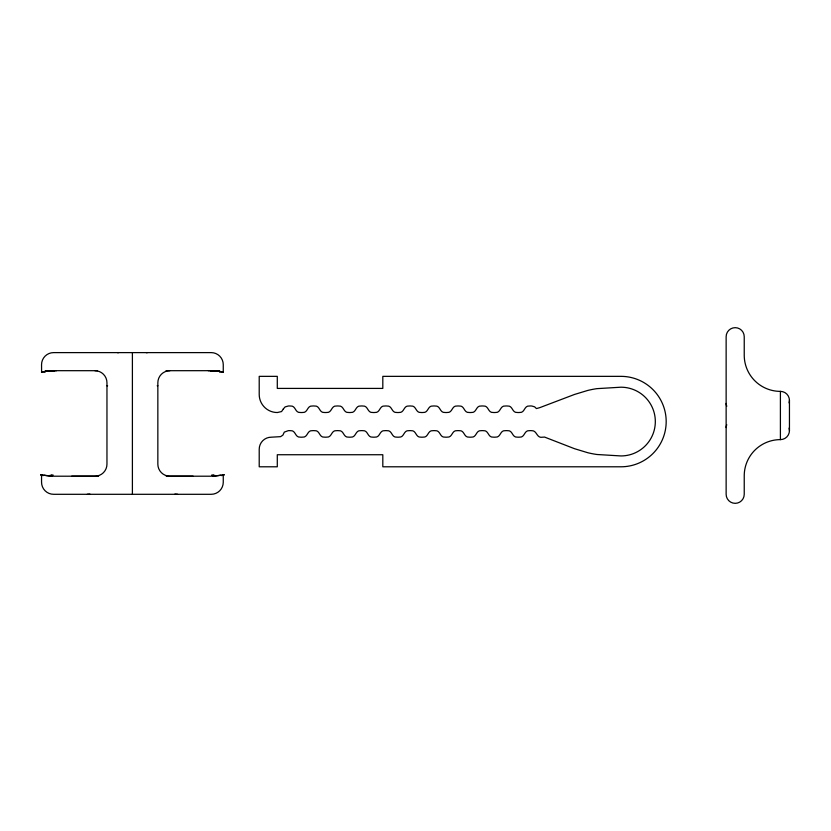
<?xml version="1.0" encoding="UTF-8"?>
<svg xmlns="http://www.w3.org/2000/svg" width="831" height="831" viewBox="0 0 831 831"><rect width="100%" height="100%" fill="white"/><g stroke="black" fill="none" stroke-linecap="round" stroke-linejoin="round"><path stroke-width="1.25" d="M220.817 475.207L212.954 476.153M97.487 370.699L54.202 370.678A47.71 43.046 -1.2 0 0 44.604 371.582L41.592 372.226L41.55 364.664A12.06 12.06 0 0 1 53.61 352.614L211.199 352.614A12.06 12.06 0 0 1 223.259 364.664L223.259 372.236A52.789 52.789 0 0 0 210.607 370.678L166.023 370.699M89.914 494.092L87.182 494.3M208.352 370.719L210.607 370.699A51.574 50.265 16 0 1 220.205 371.582L223.217 372.226M169.908 370.699A12.06 12.06 0 0 0 157.848 382.759L157.848 464.145A12.06 12.06 0 0 0 169.908 476.205L210.607 476.205A52.758 52.758 0 0 0 223.259 474.667L223.259 482.24A12.06 12.06 0 0 1 211.199 494.3L53.61 494.3A12.06 12.06 0 0 1 41.55 482.24L41.55 474.667A52.758 52.758 0 0 0 54.202 476.205L94.9 476.205A12.06 12.06 0 0 0 106.96 464.145L106.96 382.759A12.06 12.06 0 0 0 94.9 370.699M41.467 372.257A52.758 52.758 0 0 1 54.119 370.699A48.78 44.988 -0.3 0 0 44.604 371.582A51.574 50.265 -16 0 1 54.202 370.699L56.456 370.719M106.96 385.771L107.604 385.771M157.204 385.771L157.848 385.771M71.695 476.205L98.567 476.205M166.242 476.205L193.114 476.205M177.626 494.3L174.894 494.092M51.854 476.153L43.991 475.207M789.45 400.428L789.45 430.572M780.402 391.38L780.402 439.62A36.18 36.18 0 0 0 744.233 475.789L744.233 494.3A9.048 9.048 0 0 1 735.186 503.337A9.048 9.048 0 0 1 726.138 494.3L726.138 336.7A9.048 9.048 0 0 1 735.186 327.663A9.048 9.048 0 0 1 744.233 336.7L744.233 355.211A36.18 36.18 0 0 0 780.402 391.38A9.048 9.048 0 0 1 789.097 402.91M132.399 352.614L132.399 494.3M117.327 352.614A6.025 6.025 0 0 1 118.428 352.708M53.153 475.083A17.867 4.446 5.2 0 1 51.242 475.01M43.17 475.612A7.863 1.62 8.6 0 1 40.709 474.979M52.145 475.457A12.912 1.579 5.3 0 1 49.943 475.353M42.443 475.332A6.316 0.893 7.4 0 1 40.605 474.678M44.604 371.582A49.507 46.391 -1.1 0 1 54.202 370.699A52.197 51.615 0.2 0 0 44.604 371.582A52.021 51.262 1.1 0 1 54.202 370.699M146.381 352.708A6.025 6.025 0 0 1 147.482 352.614M213.567 475.01A17.867 4.446 -5.2 0 1 211.656 475.083M224.1 474.979A7.863 1.62 -8.6 0 1 221.638 475.612M214.865 475.353A12.912 1.579 -5.3 0 1 212.663 475.457M224.204 474.678A6.316 0.893 -7.4 0 1 222.365 475.332M210.607 370.699A47.71 43.046 1.2 0 1 220.205 371.582A52.197 51.615 -0.2 0 0 210.607 370.699A48.78 44.988 0.3 0 1 220.205 371.582A52.021 51.262 -1.1 0 0 210.607 370.699A49.507 46.391 1.1 0 1 220.205 371.582M789.097 428.09A9.048 9.048 0 0 1 780.402 439.62M726.813 406.214A6.025 6.025 0 0 1 726.138 403.44M726.138 427.56A6.025 6.025 0 0 1 726.813 424.786M283.35 408.945L281.564 411.563L277.294 412.529A18.085 18.085 0 0 1 259.21 394.445L259.21 376.35L277.294 376.35L277.294 388.409L382.811 388.409L382.811 376.35L620.965 376.35A45.217 45.217 0 0 1 666.182 421.577A45.217 45.217 0 0 1 620.965 466.793L382.811 466.793L382.811 454.734L277.294 454.734L277.294 466.793L259.21 466.793L259.21 449.249A12.06 12.06 0 0 1 271.27 437.189L280.598 436.649L282.904 435.112L284.306 432.11L288.264 430.676A10.98 10.98 0 0 1 290.455 430.676C295.94 430.105 294.839 437.698 300.313 437.137A10.98 10.98 0 0 0 302.515 437.137C308 437.698 306.888 430.105 312.373 430.676A10.98 10.98 0 0 1 314.575 430.676C320.06 430.105 318.948 437.698 324.433 437.137A10.98 10.98 0 0 0 326.625 437.137C332.109 437.698 331.008 430.105 336.493 430.676A10.98 10.98 0 0 1 338.684 430.676C344.169 430.105 343.068 437.698 348.553 437.137A10.98 10.98 0 0 0 350.744 437.137C356.229 437.698 355.128 430.105 360.612 430.676A10.98 10.98 0 0 1 362.804 430.676C368.289 430.105 367.188 437.698 372.672 437.137A10.98 10.98 0 0 0 374.864 437.137C380.349 437.698 379.248 430.105 384.722 430.676A10.98 10.98 0 0 1 386.924 430.676C392.409 430.105 391.297 437.698 396.782 437.137A10.98 10.98 0 0 0 398.984 437.137C404.468 437.698 403.357 430.105 408.842 430.676A10.98 10.98 0 0 1 411.033 430.676C416.518 430.105 415.417 437.698 420.901 437.137A10.98 10.98 0 0 0 423.093 437.137C428.578 437.698 427.477 430.105 432.961 430.676A10.98 10.98 0 0 1 435.153 430.676C440.638 430.105 439.537 437.698 445.021 437.137A10.98 10.98 0 0 0 447.213 437.137C452.698 437.698 451.597 430.105 457.081 430.676A10.98 10.98 0 0 1 459.273 430.676C464.758 430.105 463.656 437.698 469.131 437.137A10.98 10.98 0 0 0 471.333 437.137C476.817 437.698 475.706 430.105 481.191 430.676A10.98 10.98 0 0 1 483.393 430.676C488.877 430.105 487.766 437.698 493.25 437.137A10.98 10.98 0 0 0 495.442 437.137C500.927 437.698 499.826 430.105 505.31 430.676A10.98 10.98 0 0 1 507.502 430.676C512.987 430.105 511.886 437.698 517.37 437.137A10.98 10.98 0 0 0 519.562 437.137C525.047 437.698 523.946 430.105 529.43 430.676A10.98 10.98 0 0 1 531.622 430.676C537.242 430.333 536.41 438.539 542.581 437.189A10.71 10.71 0 0 0 544.45 437.033L574.47 448.688L587.797 452.729A102.504 102.504 0 0 0 596.918 454.495L620.965 455.939A34.362 34.362 0 0 0 655.327 421.577A34.362 34.362 0 0 0 620.965 387.204L596.918 388.648A102.504 102.504 0 0 0 587.797 390.425L574.47 394.465L540.067 407.533A121.43 121.43 0 0 1 536.431 408.582L534.676 406.858L531.954 406.047A10.938 10.938 0 0 0 529.43 406.016C523.946 405.445 525.047 413.038 519.562 412.477A10.98 10.98 0 0 1 517.37 412.477C511.886 413.038 512.987 405.445 507.502 406.016A10.98 10.98 0 0 0 505.31 406.016C499.826 405.445 500.927 413.038 495.442 412.477A10.98 10.98 0 0 1 493.25 412.477C487.766 413.038 488.877 405.445 483.393 406.016A10.98 10.98 0 0 0 481.191 406.016C475.706 405.445 476.817 413.038 471.333 412.477A10.98 10.98 0 0 1 469.131 412.477C463.656 413.038 464.758 405.445 459.273 406.016A10.98 10.98 0 0 0 457.081 406.016C451.597 405.445 452.698 413.038 447.213 412.477A10.98 10.98 0 0 1 445.021 412.477C439.537 413.038 440.638 405.445 435.153 406.016A10.98 10.98 0 0 0 432.961 406.016C427.477 405.445 428.578 413.038 423.093 412.477A10.98 10.98 0 0 1 420.901 412.477C415.417 413.038 416.518 405.445 411.033 406.016A10.98 10.98 0 0 0 408.842 406.016C403.357 405.445 404.468 413.038 398.984 412.477A10.98 10.98 0 0 1 396.782 412.477C391.297 413.038 392.409 405.445 386.924 406.016A10.98 10.98 0 0 0 384.722 406.016C379.248 405.445 380.349 413.038 374.864 412.477A10.98 10.98 0 0 1 372.672 412.477C367.188 413.038 368.289 405.445 362.804 406.016A10.98 10.98 0 0 0 360.612 406.016C355.128 405.445 356.229 413.038 350.744 412.477A10.98 10.98 0 0 1 348.553 412.477C343.068 413.038 344.169 405.445 338.684 406.016A10.98 10.98 0 0 0 336.493 406.016C331.008 405.445 332.109 413.038 326.625 412.477A10.98 10.98 0 0 1 324.433 412.477C318.948 413.038 320.06 405.445 314.575 406.016A10.98 10.98 0 0 0 312.373 406.016C306.888 405.445 308 413.038 302.515 412.477A10.98 10.98 0 0 1 300.313 412.477C294.839 413.038 295.94 405.445 290.455 406.016A10.98 10.98 0 0 0 288.264 406.016L285.095 406.92L283.35 408.945"/></g></svg>
